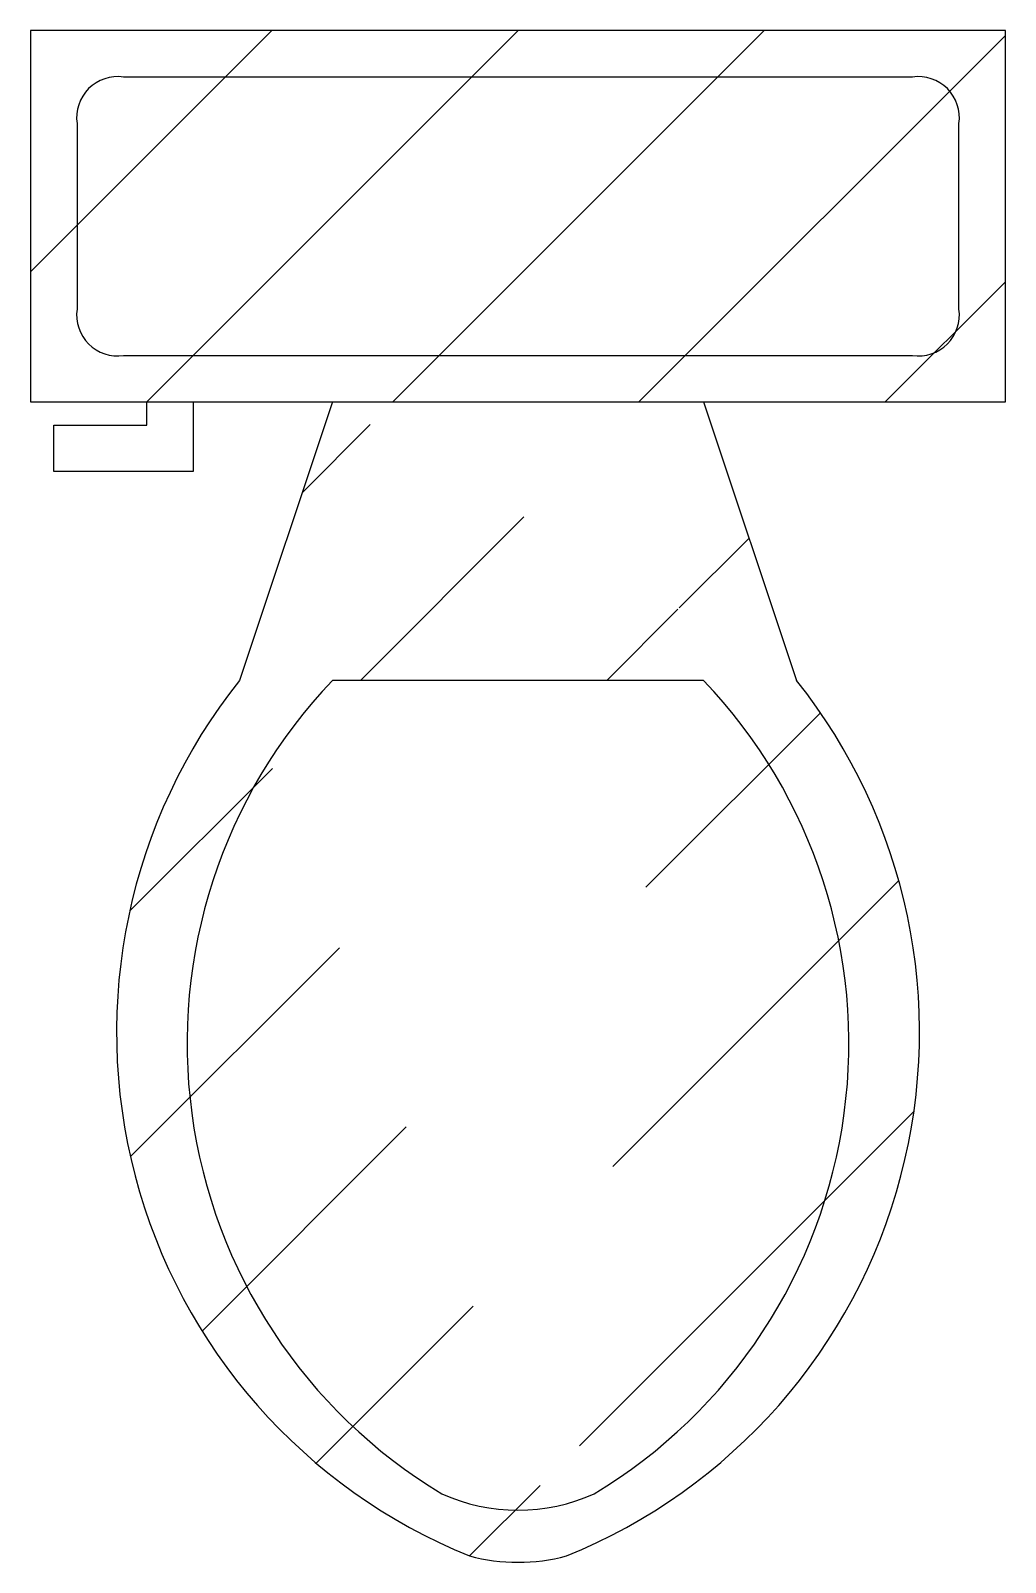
# Model space of a CAD drawing. Extents: x -10.5 to 10.5, y -33 to 0.
import ezdxf

# ---------------------------------------------------------------- set-up
doc = ezdxf.new("R2010")
doc.units = 0
doc.header["$MEASUREMENT"] = 0
doc.styles.add('ATTR', font='romans.shx', dxfattribs={"width": 0.8, "height": 1.2})

msp = doc.modelspace()

# ---------------------------------------------------------------- hatches: boundary and pattern name
h = msp.add_hatch()
h.set_pattern_fill('ANSI31', color=256, scale=30, style=0)
h.paths.add_polyline_path([(10.5, -8), (10.5, 0), (-10.5, 0), (-10.5, -8)])
edge = h.paths.add_edge_path()
edge.add_line((4, -8), (6, -14))
edge.add_line((-4, -8), (-6, -14))
edge.add_arc((-3.519, -21.58), 12.169, 292.0284, 398.5307)
edge.add_arc((3.52, -21.58), 12.169, 141.4691, 247.9714)
edge.add_arc((0, -29), 4, 254.8605, 285.1395)

# ---------------------------------------------------------------- linework, layer by layer
for p, q in [((9.5, -6), (9.5, -2)), ((-8, -8.5), (-8, -8)), ((-7, -8), (-7, -9.5)), ((-4, -8), (-6, -14)), ((4, -8), (6, -14)), ((-10, -8.5), (-8, -8.5)), ((-10, -9.5), (-10, -8.5)), ((-7, -9.5), (-10, -9.5)), ((4, -14), (-4, -14))]:
    msp.add_line(p, q)
msp.add_lwpolyline([(10.5, -8), (10.5, 0), (-10.5, 0), (-10.5, -8)], close=True)
for points in [[(8.5, -1), (-8.5, -1)], [(-9.5, -2), (-9.5, -6)], [(-8.5, -7), (8.5, -7)]]:
    msp.add_lwpolyline(points)
for centre, radius, start, end in [((-8.625, -1.875), 0.884, 81.8699, 188.1301), ((8.625, -1.875), 0.884, 351.8699, 98.1301), ((-8.625, -6.125), 0.884, 171.8699, 278.1301), ((8.625, -6.125), 0.884, 261.8699, 8.1301), ((3.52, -21.58), 12.169, 141.4691, 247.9714), ((4.2, -21.817), 11.329, 136.3677, 238.9468), ((-3.519, -21.58), 12.169, 292.0284, 38.5307), ((-4.2, -21.817), 11.329, 301.053, 43.6321), ((0, -27.876), 4, 245.7318, 294.2682), ((0, -29), 4, 254.8605, 285.1395)]:
    msp.add_arc(centre, radius, start, end)

# ---------------------------------------------------------------- texts
at = {"style": 'ATTR', "width": 0.8, "flags": 9}
msp.add_attdef('ESTCODE', (0, 0), '', height=0.000000846, dxfattribs=at)

doc.saveas('drawing.dxf')
